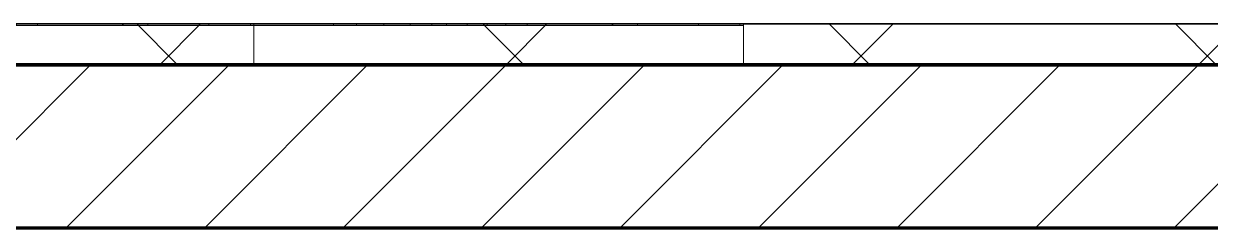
# Model space of a CAD drawing. Header units: millimetres. Extents: x -920231 to -841213, y -17301 to 22361.
# Drawn here: x -872464 to -871010, y -11666 to -11416 of the extents above; entities that cross this region are included whole.
import ezdxf

# ---------------------------------------------------------------- set-up
doc = ezdxf.new("R2010")
doc.units = ezdxf.units.MM
for name, color, linetype, lineweight in [('A-GLAZ-CURT', 2, 'Continuous', 9), ('A-WALL', 5, 'Continuous', 35), ('A-WALL-FNSH', 2, 'Continuous', 35), ('A-WALL-PATT', 1, 'Continuous', 35)]:
    doc.layers.add(name, color=color, linetype=linetype, lineweight=lineweight)

# ---------------------------------------------------------------- blocks, each defined once
blk = doc.blocks.new('PPLS-PP19_Custom Tile Pattern - Custom Tile Pattern-V65-4230-01 ENLARGED MULTI-PURPOSE LEVEL - REFLECTED CEILING PLAN - SHEET 1')
at = {"layer": 'A-GLAZ-CURT'}
for p, q in [((-300, 0), (-202.3, 0)), ((-300, -2), (-300, 0)), ((-293.1, 0), (-275.8, 0)), ((-275.8, 0), (-293.1, 0)), ((-220.7, 0), (-205, 0)), ((-205, 0), (-220.7, 0)), ((-202.3, 0), (-202.3, -2)), ((-174.2, 0), (-140.7, 0)), ((-174.2, -2), (-174.2, 0)), ((-140.7, 0), (-140.7, -2)), ((-108.4, 0), (-81.7, 0)), ((-108.4, -2), (-108.4, 0)), ((-81.7, 0), (-81.7, -2)), ((-63.8, 0), (-38.4, 0)), ((-63.8, -2), (-63.8, 0)), ((-38.4, 0), (-38.4, -2)), ((-13.9, 0), (9, 0)), ((-13.9, -2), (-13.9, 0)), ((9, 0), (9, -2)), ((34.9, 0), (139.2, 0)), ((34.9, -2), (34.9, 0)), ((139.2, 0), (139.2, -2)), ((170.3, 0), (245, 0)), ((170.3, -2), (170.3, 0)), ((196, 0), (209.7, 0)), ((209.7, 0), (196, 0)), ((209.8, 0), (213.3, 0)), ((213.3, 0), (209.8, 0)), ((230.1, 0), (300, 0)), ((245, 0), (245, -2)), ((295.8, 0), (300, 0)), ((295.8, -2), (295.8, 0)), ((300, 0), (300, -2)), ((-300, -2), (300, -2)), ((-300, -50), (-300, -2)), ((-202.3, -2), (-300, -2)), ((-140.7, -2), (-174.2, -2)), ((-81.7, -2), (-108.4, -2)), ((-38.4, -2), (-63.8, -2)), ((9, -2), (-13.9, -2)), ((139.2, -2), (34.9, -2)), ((139.8, 0), (139.8, -2)), ((245, -2), (170.3, -2)), ((300, -2), (295.8, -2)), ((300, -2), (300, -50)), ((300, -50), (-300, -50))]:
    blk.add_line(p, q, dxfattribs=at)
at = {"layer": 'A-GLAZ-CURT', "flags": 128}
for points in [[(-300, 0), (-291.7, 0), (-283.6, 0), (-275.6, 0), (-267.8, 0), (-260.1, 0), (-252.6, 0), (-245.1, 0), (-237.8, 0), (-230.5, 0), (-223.3, 0), (-216.2, 0), (-209.2, 0), (-202.3, 0)], [(-174.2, 0), (-179, 0), (-184, 0), (-189.3, 0), (-194.8, 0), (-200.7, 0), (-206.7, 0), (-213, 0), (-219.5, 0), (-226.1, 0), (-233, 0), (-239.9, 0), (-247, 0), (-254.2, 0), (-261.6, 0), (-269.1, 0), (-276.7, 0), (-284.4, 0), (-292.1, 0), (-300, 0)]]:
    blk.add_lwpolyline(points, dxfattribs=at)
at = {"layer": 'A-GLAZ-CURT'}
for points, knots in [([(-300, 0), (-284.7, 0), (-236.6, 0), (-184.2, 0), (-151.2, 0), (-140.7, 0)], [-5323.127839, -5323.127839, -5323.127839, -5323.127839, -4502.809032, -2700.551212, -1671.606487, -1671.606487, -1671.606487, -1671.606487]), ([(-221.2, 0), (-240.2, 0), (-265.5, 0), (-294.5, 0), (-300, 0)], [-14976.414873, -14976.414873, -14976.414873, -14976.414873, -13729.592194, -13439.944408, -13439.944408, -13439.944408, -13439.944408]), ([(-150.2, 0), (-150.5, 0), (-152.6, 0), (-158.7, 0), (-174, 0), (-185.6, 0), (-209.8, 0), (-232, 0), (-255.2, 0), (-262.6, 0), (-264.9, 0), (-265.4, 0)], [-2523.617513, -2523.617513, -2523.617513, -2523.617513, -2477.344047, -2237.412286, -2029.680487, -1755.085331, -1400.429864, -858.079193, -543.655514, -208.940337, 0, 0, 0, 0]), ([(-258.6, 0), (-257.9, 0), (-254.3, 0), (-241.2, 0), (-229, 0), (-221.6, 0), (-221.2, 0)], [-5722.54675, -5722.54675, -5722.54675, -5722.54675, -5657.471696, -5413.335975, -5017.494783, -4994.805316, -4994.805316, -4994.805316, -4994.805316]), ([(-221.2, 0), (-221.8, 0), (-224.9, 0), (-231.3, 0), (-233.5, 0), (-234, 0)], [-1005.760177, -1005.760177, -1005.760177, -1005.760177, -978.033455, -846.069444, -682.911962, -682.911962, -682.911962, -682.911962]), ([(-233.5, 0), (-233.4, 0), (-232.4, 0), (-230.7, 0), (-225.3, 0), (-223.6, 0)], [-455.274641, -455.274641, -455.274641, -455.274641, -440.605512, -119.536984, 0, 0, 0, 0]), ([(-223.6, 0), (-219.4, 0), (-206.2, 0), (-188.6, 0), (-169, 0), (-152.1, 0), (-136.8, 0), (-127.3, 0), (-124.2, 0), (-123.4, 0), (-123.3, 0)], [-5463.295695, -5463.295695, -5463.295695, -5463.295695, -5161.076232, -4739.070012, -4465.409639, -4149.119819, -3839.893365, -3647.167523, -3488.92562, -3439.852845, -3439.852845, -3439.852845, -3439.852845]), ([(-149.9, 0), (-169.2, 0), (-192.6, 0), (-218.8, 0), (-221.1, 0)], [-16711.076356, -16711.076356, -16711.076356, -16711.076356, -15131.813646, -14979.300619, -14979.300619, -14979.300619, -14979.300619]), ([(-221.1, 0), (-218.3, 0), (-212.6, 0), (-200.2, 0), (-185.8, 0), (-171.8, 0), (-158.7, 0), (-157.2, 0)], [-4992.826024, -4992.826024, -4992.826024, -4992.826024, -4832.723979, -4666.091899, -4349.945572, -4000.813434, -3840.635403, -3840.635403, -3840.635403, -3840.635403]), ([(-149.6, 0), (-152.7, 0), (-162.6, 0), (-177.9, 0), (-198.6, 0), (-212.4, 0), (-220.1, 0)], [-2276.373206, -2276.373206, -2276.373206, -2276.373206, -2113.765672, -1763.376603, -1422.553702, -1024.367943, -1024.367943, -1024.367943, -1024.367943]), ([(-118.8, 0), (-121.9, 0), (-126.3, 0), (-137, 0), (-147.5, 0), (-150, 0), (-150.6, 0)], [-5938.474035, -5938.474035, -5938.474035, -5938.474035, -5700.061948, -5508.838257, -5298.784692, -5196.16478, -5196.16478, -5196.16478, -5196.16478]), ([(-108.4, 0), (-116.5, 0), (-129.8, 0), (-144.4, 0), (-149.4, 0)], [-17961.803277, -17961.803277, -17961.803277, -17961.803277, -17136.203329, -16725.582998, -16725.582998, -16725.582998, -16725.582998]), ([(-149.4, 0), (-148.9, 0), (-146.4, 0), (-143.6, 0), (-138.6, 0)], [-3411.503645, -3411.503645, -3411.503645, -3411.503645, -3371.022232, -3227.460399, -3227.460399, -3227.460399, -3227.460399]), ([(-133.8, 0), (-135.5, 0), (-137.8, 0), (-146.2, 0), (-148.8, 0), (-149.4, 0)], [-2731.647847, -2731.647847, -2731.647847, -2731.647847, -2418.507304, -2308.929706, -2280.178377, -2280.178377, -2280.178377, -2280.178377]), ([(-77.8, 0), (-78.7, 0), (-88.6, 0), (-110.9, 0), (-130.5, 0), (-147.7, 0), (-149.1, 0)], [-7555.913918, -7555.913918, -7555.913918, -7555.913918, -7508.296369, -7004.680444, -6449.282163, -6277.220794, -6277.220794, -6277.220794, -6277.220794]), ([(-148.6, 0), (-146.7, 0), (-141.8, 0), (-127.3, 0), (-107.3, 0), (-92, 0), (-80.7, 0), (-77.5, 0)], [-4825.010153, -4825.010153, -4825.010153, -4825.010153, -4440.880425, -4054.690705, -3793.097032, -3402.597032, -3232.636992, -3232.636992, -3232.636992, -3232.636992]), ([(-148.2, 0), (-146.9, 0), (-140.1, 0), (-137.3, 0), (-133.9, 0), (-128.8, 0), (-126.5, 0)], [-6162.058746, -6162.058746, -6162.058746, -6162.058746, -6017.569127, -5560.701257, -5364.112219, -5231.017328, -5231.017328, -5231.017328, -5231.017328]), ([(-137.9, 0), (-140.6, 0), (-145.9, 0), (-147.2, 0), (-148.2, 0)], [-3187.727384, -3187.727384, -3187.727384, -3187.727384, -2919.378265, -2656.439487, -2656.439487, -2656.439487, -2656.439487]), ([(-86.2, 0), (-91.4, 0), (-104.1, 0), (-122.6, 0), (-139, 0), (-146.1, 0), (-146.9, 0)], [-1681.3698, -1681.3698, -1681.3698, -1681.3698, -1374.161226, -945.742622, -741.901385, -489.130243, -489.130243, -489.130243, -489.130243]), ([(-146.7, 0), (-146.6, 0), (-145.5, 0), (-135.7, 0), (-128.3, 0), (-125.2, 0)], [-420.34245, -420.34245, -420.34245, -420.34245, -406.956646, -290.263673, 0, 0, 0, 0]), ([(-134.2, 0), (-133.4, 0), (-130.4, 0), (-117.3, 0), (-95.5, 0), (-85, 0), (-81.7, 0)], [-7671.276312, -7671.276312, -7671.276312, -7671.276312, -7293.749979, -6839.55839, -6236.997189, -5931.848349, -5931.848349, -5931.848349, -5931.848349]), ([(-127.4, 0), (-131.6, 0), (-133.1, 0), (-134.1, 0), (-134.1, 0)], [-8540.990293, -8540.990293, -8540.990293, -8540.990293, -8266.114998, -8251.085632, -8251.085632, -8251.085632, -8251.085632]), ([(-120.1, 0), (-120.1, 0), (-120.2, 0), (-121.3, 0), (-129.2, 0), (-133.8, 0)], [-2933.992132, -2933.992132, -2933.992132, -2933.992132, -2920.575025, -2840.280255, -2731.647847, -2731.647847, -2731.647847, -2731.647847]), ([(-113.4, 0), (-113.5, 0), (-114.1, 0), (-119.7, 0), (-125.4, 0), (-127, 0), (-127.4, 0)], [-323.250712, -323.250712, -323.250712, -323.250712, -282.672656, -98.539552, -24.539552, 0, 0, 0, 0]), ([(-126.5, 0), (-122.4, 0), (-108.7, 0), (-93, 0), (-81.6, 0), (-78.5, 0)], [-5231.017328, -5231.017328, -5231.017328, -5231.017328, -4994.692869, -4542.524482, -4359.181107, -4359.181107, -4359.181107, -4359.181107]), ([(-125.2, 0), (-124.9, 0), (-122, 0), (-113, 0), (-98.9, 0), (-85.3, 0), (-71.7, 0), (-65.9, 0), (-65.1, 0)], [-3362.7396, -3362.7396, -3362.7396, -3362.7396, -3342.215224, -3074.362186, -2902.289527, -2605.247022, -2322.099534, -2241.8264, -2241.8264, -2241.8264, -2241.8264]), ([(-122.1, 0), (-122, 0), (-121.7, 0), (-121.2, 0), (-120.9, 0)], [-3136.336417, -3136.336417, -3136.336417, -3136.336417, -3110.304437, -3035.164275, -3035.164275, -3035.164275, -3035.164275]), ([(-78.1, 0), (-87.4, 0), (-99.5, 0), (-114, 0), (-117.3, 0), (-118.8, 0)], [-740.068933, -740.068933, -740.068933, -740.068933, -229.489605, -116.330425, 0, 0, 0, 0]), ([(-63.8, 0), (-70, 0), (-86.3, 0), (-107.8, 0), (-116.8, 0), (-117.7, 0)], [-2747.631049, -2747.631049, -2747.631049, -2747.631049, -2193.204658, -1433.981041, -969.752135, -969.752135, -969.752135, -969.752135]), ([(-117.7, 0), (-117.1, 0), (-114.7, 0), (-113.4, 0), (-113.4, 0)], [-808.126779, -808.126779, -808.126779, -808.126779, -394.672656, -330.797262, -330.797262, -330.797262, -330.797262]), ([(-115.8, 0), (-115, 0), (-110.4, 0), (-96.8, 0), (-84.4, 0), (-78.1, 0), (-77.6, 0)], [-5724.064692, -5724.064692, -5724.064692, -5724.064692, -5430.283136, -5103.229623, -4799.173296, -4768.240977, -4768.240977, -4768.240977, -4768.240977]), ([(-6, 0), (-6.7, 0), (-14.6, 0), (-25.6, 0), (-40, 0), (-56.2, 0), (-75.6, 0), (-94, 0), (-112, 0), (-114.9, 0), (-115.6, 0)], [-2557.56082, -2557.56082, -2557.56082, -2557.56082, -2518.50168, -2125.455881, -1792.521578, -1466.981642, -1208.454564, -789.402658, -501.969187, -243.577221, -243.577221, -243.577221, -243.577221]), ([(-64, 0), (-64.1, 0), (-72.5, 0), (-80.6, 0), (-86.2, 0)], [-2171.769325, -2171.769325, -2171.769325, -2171.769325, -2007.031671, -1681.3698, -1681.3698, -1681.3698, -1681.3698]), ([(-77.6, 0), (-78, 0), (-80.3, 0), (-82.7, 0), (-83.3, 0), (-83.3, 0)], [-1699.832986, -1699.832986, -1699.832986, -1699.832986, -1646.621388, -1424.436217, -1393.971743, -1393.971743, -1393.971743, -1393.971743]), ([(-83.3, 0), (-83.3, 0), (-82.9, 0), (-76.1, 0), (-63, 0), (-48.1, 0), (-36.5, 0), (-33.6, 0), (-29.9, 0), (-28.6, 0)], [-1393.4169, -1393.4169, -1393.4169, -1393.4169, -1353.722004, -1274.333717, -1073.56893, -651.549973, -296.515819, -83.513472, 0, 0, 0, 0]), ([(-36.3, 0), (-36.4, 0), (-37.3, 0), (-45, 0), (-46.1, 0), (-60.4, 0), (-71.9, 0), (-77.6, 0)], [-1855.773136, -1855.773136, -1855.773136, -1855.773136, -1810.870157, -1672.078046, -1405.135169, -1060.00838, -750.135728, -750.135728, -750.135728, -750.135728]), ([(-26.8, 0), (-27.8, 0), (-36.2, 0), (-52.8, 0), (-68.4, 0), (-77.6, 0)], [-8718.362214, -8718.362214, -8718.362214, -8718.362214, -8532.293389, -8073.216054, -7560.634837, -7560.634837, -7560.634837, -7560.634837]), ([(-77.5, 0), (-71.9, 0), (-61.6, 0), (-54.4, 0), (-48.5, 0), (-30.8, 0), (-18, 0), (8.6, 0), (15, 0), (22.9, 0), (31, 0), (39, 0), (51.2, 0), (58.7, 0), (61.3, 0), (61.5, 0)], [-4340.796626, -4340.796626, -4340.796626, -4340.796626, -4008.285538, -3689.699207, -3546.54457, -3315.260113, -2864.387349, -2439.246196, -2084.094819, -1956.422387, -1818.904206, -1645.594513, -1443.202566, -1228.752106, -1120.932285, -1120.932285, -1120.932285, -1120.932285]), ([(-29, 0), (-34, 0), (-43.7, 0), (-56.4, 0), (-70.3, 0), (-74.7, 0), (-77.2, 0)], [-2680.714891, -2680.714891, -2680.714891, -2680.714891, -2413.671296, -2161.752162, -2006.592567, -1715.65753, -1715.65753, -1715.65753, -1715.65753]), ([(-76.6, 0), (-75.3, 0), (-72.3, 0), (-68.4, 0), (-65.1, 0), (-63.6, 0)], [-3216.673436, -3216.673436, -3216.673436, -3216.673436, -3144.956779, -3050.982048, -2969.237017, -2969.237017, -2969.237017, -2969.237017]), ([(-76.5, 0), (-63.7, 0), (-41.6, 0), (-12.8, 0), (4.2, 0), (9.6, 0), (10.1, 0), (10.2, 0)], [-4749.755808, -4749.755808, -4749.755808, -4749.755808, -4065.652676, -3589.737505, -3285.047089, -3066.359526, -3044.715262, -3044.715262, -3044.715262, -3044.715262]), ([(-5.9, 0), (-7.7, 0), (-23.9, 0), (-47.4, 0), (-65.3, 0), (-66.3, 0), (-66.3, 0)], [-3840.17135, -3840.17135, -3840.17135, -3840.17135, -3745.412743, -2981.410125, -2542.574734, -2526.906796, -2526.906796, -2526.906796, -2526.906796]), ([(-65.5, 0), (-65.3, 0), (-62.8, 0), (-55.3, 0), (-43.5, 0), (-38.4, 0)], [-2362.748727, -2362.748727, -2362.748727, -2362.748727, -2315.303971, -1809.437387, -1213.642243, -1213.642243, -1213.642243, -1213.642243]), ([(-63.6, 0), (-61.5, 0), (-57.4, 0), (-54.5, 0), (-45.2, 0), (-40.8, 0), (-40.5, 0), (-40.4, 0)], [-2969.237017, -2969.237017, -2969.237017, -2969.237017, -2851.217951, -2734.127174, -2474.780881, -2410.990208, -2350.645972, -2350.645972, -2350.645972, -2350.645972]), ([(-6.8, 0), (-11.8, 0), (-21.7, 0), (-32.8, 0), (-44.9, 0), (-51.4, 0), (-51.8, 0)], [-1547.786114, -1547.786114, -1547.786114, -1547.786114, -1290.787923, -1039.307308, -819.71621, -644.910881, -644.910881, -644.910881, -644.910881]), ([(-51.8, 0), (-51.8, 0), (-51.8, 0), (-47.4, 0), (-46, 0), (-40.2, 0), (-36.8, 0)], [-632.814994, -632.814994, -632.814994, -632.814994, -627.965721, -508.377888, -260.442412, 0, 0, 0, 0]), ([(-36.8, 0), (-32.4, 0), (-22.4, 0), (-11.5, 0), (-6, 0)], [-6191.144455, -6191.144455, -6191.144455, -6191.144455, -5862.463379, -5546.233574, -5546.233574, -5546.233574, -5546.233574]), ([(-36.3, 0), (-36.3, 0), (-34.7, 0), (-28.9, 0), (-27, 0), (-26.5, 0)], [-9150.272121, -9150.272121, -9150.272121, -9150.272121, -9057.163041, -8919.836787, -8834.607043, -8834.607043, -8834.607043, -8834.607043]), ([(30.8, 0), (29.3, 0), (20.1, 0), (3.5, 0), (-16.6, 0), (-34.8, 0), (-36, 0)], [-10462.034656, -10462.034656, -10462.034656, -10462.034656, -10363.088938, -9884.23066, -9424.652049, -9182.880979, -9182.880979, -9182.880979, -9182.880979]), ([(-33.3, 0), (-33.3, 0), (-32.9, 0), (-31.2, 0), (-30.5, 0)], [-2415.024266, -2415.024266, -2415.024266, -2415.024266, -2357.633367, -2323.618664, -2323.618664, -2323.618664, -2323.618664]), ([(66.1, 0), (62.4, 0), (54, 0), (39.6, 0), (24.7, 0), (2.6, 0), (-17.8, 0), (-30.6, 0), (-31.8, 0), (-32, 0)], [-4548.749319, -4548.749319, -4548.749319, -4548.749319, -4326.416877, -4098.545751, -3766.694881, -3333.063701, -2994.501669, -2698.150104, -2614.070998, -2614.070998, -2614.070998, -2614.070998]), ([(-30.6, 0), (-29.5, 0), (-23.4, 0), (-15.8, 0), (-15.2, 0)], [-54150.414002, -54150.414002, -54150.414002, -54150.414002, -53749.15266, -53717.791567, -53717.791567, -53717.791567, -53717.791567]), ([(-13.9, 0), (-15.1, 0), (-18.4, 0), (-26.3, 0), (-30, 0), (-30.5, 0)], [-55123.81448, -55123.81448, -55123.81448, -55123.81448, -54789.006179, -54461.685999, -54258.56961, -54258.56961, -54258.56961, -54258.56961]), ([(-30.5, 0), (-27.1, 0), (-17.8, 0), (6, 0), (22.1, 0), (37.4, 0), (45.9, 0), (57.8, 0), (64.5, 0), (72.7, 0), (75.2, 0), (76, 0), (76.2, 0)], [-2323.618664, -2323.618664, -2323.618664, -2323.618664, -2142.497158, -1716.209403, -1206.526904, -1089.329421, -901.315459, -753.071572, -495.328968, -421.953223, -334.951786, -290.452333, -290.452333, -290.452333, -290.452333]), ([(8.3, 0), (8.2, 0), (7.2, 0), (0.3, 0), (-13.9, 0), (-24.9, 0), (-29, 0)], [-3574.286521, -3574.286521, -3574.286521, -3574.286521, -3526.962355, -3285.499107, -2903.012179, -2680.714891, -2680.714891, -2680.714891, -2680.714891]), ([(-28.6, 0), (-26.9, 0), (-20.3, 0), (-11.5, 0), (2.1, 0), (13.2, 0), (21.2, 0), (24.6, 0), (24.7, 0), (24.7, 0)], [-5361.429781, -5361.429781, -5361.429781, -5361.429781, -5261.36855, -5050.479954, -4785.90057, -4596.498881, -4445.288762, -4384.376941, -4376.041937, -4376.041937, -4376.041937, -4376.041937]), ([(-15.2, 0), (-13.1, 0), (7.5, 0), (42.8, 0), (88.7, 0), (120.6, 0), (138.3, 0), (138.5, 0)], [-461.142613, -461.142613, -461.142613, -461.142613, -429.606584, -390.253598, -346.313304, -291.370682, -290.5735, -290.5735, -290.5735, -290.5735]), ([(31.2, 0), (26, 0), (13.8, 0), (1.4, 0), (-5.7, 0)], [-4496.803627, -4496.803627, -4496.803627, -4496.803627, -4222.080604, -3843.603303, -3843.603303, -3843.603303, -3843.603303]), ([(-5.7, 0), (-2.2, 0), (15.1, 0), (40.1, 0), (60.5, 0), (66.1, 0)], [-5541.513947, -5541.513947, -5541.513947, -5541.513947, -5340.621928, -4573.028122, -4259.860577, -4259.860577, -4259.860577, -4259.860577]), ([(76.6, 0), (74.8, 0), (67.7, 0), (53.5, 0), (37, 0), (24.1, 0), (12.8, 0), (2.4, 0), (-4.7, 0), (-5.7, 0)], [-3095.572228, -3095.572228, -3095.572228, -3095.572228, -2950.589685, -2634.532728, -2313.748533, -2106.613311, -1925.670641, -1617.263037, -1565.17536, -1565.17536, -1565.17536, -1565.17536]), ([(9.3, 0), (9.1, 0), (7.6, 0), (3.1, 0), (-2.8, 0), (-5.7, 0)], [-2922.926651, -2922.926651, -2922.926651, -2922.926651, -2882.788014, -2720.818881, -2563.108687, -2563.108687, -2563.108687, -2563.108687]), ([(65.4, 0), (62.9, 0), (52.9, 0), (35.8, 0), (18.6, 0), (11.6, 0), (9, 0)], [-337.53238, -337.53238, -337.53238, -337.53238, -330.153101, -307.516438, -285.83788, -269.307637, -269.307637, -269.307637, -269.307637]), ([(24.7, 0), (24.5, 0), (21, 0), (15.5, 0), (10.8, 0), (9.6, 0)], [-4368.572414, -4368.572414, -4368.572414, -4368.572414, -4306.476363, -4080.000647, -3772.857994, -3772.857994, -3772.857994, -3772.857994]), ([(18.2, 0), (19.1, 0), (24.3, 0), (25.7, 0), (26.1, 0)], [-5700.113719, -5700.113719, -5700.113719, -5700.113719, -5554.232259, -5302.431367, -5302.431367, -5302.431367, -5302.431367]), ([(114.4, 0), (114.2, 0), (112.1, 0), (105.4, 0), (92.4, 0), (85.6, 0), (74.4, 0), (62.3, 0), (51.8, 0), (43.8, 0), (29.5, 0), (20.7, 0), (18.9, 0), (18.2, 0)], [-8148.58938, -8148.58938, -8148.58938, -8148.58938, -8105.191388, -7723.759874, -7531.75727, -7135.649961, -6924.452779, -6738.82075, -6548.303034, -6314.283804, -6135.05769, -5972.647715, -5832.674503, -5832.674503, -5832.674503, -5832.674503]), ([(27.4, 0), (27.9, 0), (29.5, 0), (38.1, 0), (50.8, 0), (61.9, 0), (66.1, 0)], [-5037.309798, -5037.309798, -5037.309798, -5037.309798, -4887.603822, -4705.298446, -4353.683244, -4114.615291, -4114.615291, -4114.615291, -4114.615291]), ([(53.2, 0), (53.1, 0), (52.2, 0), (45, 0), (36.5, 0), (30.8, 0)], [-622.740158, -622.740158, -622.740158, -622.740158, -566.066452, -360.610861, 0, 0, 0, 0]), ([(34.9, 0), (38.3, 0), (49.1, 0), (71.9, 0), (100.6, 0), (116.4, 0), (128.8, 0), (129, 0), (129, 0)], [-133.562983, -133.562983, -133.562983, -133.562983, -118.513713, -97.899267, -63.759246, -39.050993, -35.895543, -35.445596, -35.445596, -35.445596, -35.445596]), ([(168.4, 0), (167.7, 0), (162.5, 0), (147, 0), (109.8, 0), (76.9, 0), (57.8, 0), (46.5, 0), (41.2, 0), (36, 0), (35.5, 0), (35.5, 0)], [-543.375029, -543.375029, -543.375029, -543.375029, -530.793311, -458.593899, -401.860199, -357.622665, -341.267687, -334.000314, -326.15566, -319.318397, -317.489778, -317.489778, -317.489778, -317.489778]), ([(36.3, 0), (37.8, 0), (48.8, 0), (64.8, 0), (95.9, 0), (124.5, 0), (132.4, 0), (134.6, 0)], [-314.598523, -314.598523, -314.598523, -314.598523, -305.899624, -287.17622, -249.500363, -194.761443, -152.241002, -152.241002, -152.241002, -152.241002]), ([(61.5, 0), (61.5, 0), (61.2, 0), (54.6, 0), (53.7, 0), (53.6, 0)], [-1113.311073, -1113.311073, -1113.311073, -1113.311073, -1096.402191, -891.204116, -747.28819, -747.28819, -747.28819, -747.28819]), ([(103.1, 0), (101.1, 0), (88.9, 0), (76.4, 0), (66.1, 0)], [-375.435014, -375.435014, -375.435014, -375.435014, -369.147452, -338.233454, -338.233454, -338.233454, -338.233454]), ([(66.3, 0), (69.2, 0), (76, 0), (82.1, 0), (83.7, 0)], [-4256.411813, -4256.411813, -4256.411813, -4256.411813, -4094.177415, -3869.465285, -3869.465285, -3869.465285, -3869.465285]), ([(66.4, 0), (69, 0), (74.8, 0), (84.8, 0), (86, 0), (92.5, 0), (94.3, 0)], [-4109.384309, -4109.384309, -4109.384309, -4109.384309, -3960.84581, -3759.045785, -3336.541051, -2783.776468, -2783.776468, -2783.776468, -2783.776468]), ([(136.4, 0), (121.7, 0), (98.5, 0), (74.9, 0), (66.9, 0)], [-106.750556, -106.750556, -106.750556, -106.750556, -59.610984, -35.583519, -35.583519, -35.583519, -35.583519]), ([(76.2, 0), (75.6, 0), (73.6, 0), (71, 0), (70.6, 0)], [-193.634889, -193.634889, -193.634889, -193.634889, -31.537676, 0, 0, 0, 0]), ([(94.4, 0), (94.4, 0), (94.6, 0), (99.1, 0), (109, 0), (120.8, 0), (139.9, 0), (163.3, 0), (185.2, 0), (193.6, 0), (194.7, 0), (194.8, 0)], [-2348.345796, -2348.345796, -2348.345796, -2348.345796, -2310.419338, -2233.599744, -2052.234781, -1843.028543, -1530.39897, -1095.004608, -529.74427, -295.064701, -265.121568, -265.121568, -265.121568, -265.121568]), ([(129, 0), (129, 0), (124.4, 0), (122.4, 0), (115, 0), (108, 0), (103.1, 0)], [-35.354907, -35.354907, -35.354907, -35.354907, -31.430235, -22.807238, -15.488593, 0, 0, 0, 0]), ([(157.9, 0), (156.8, 0), (151.7, 0), (143.3, 0), (134, 0), (126.2, 0), (118.6, 0), (114.2, 0), (112, 0), (105.7, 0), (105.2, 0), (105.2, 0)], [-10292.955006, -10292.955006, -10292.955006, -10292.955006, -10098.273015, -9847.788484, -9677.714971, -9567.007022, -9453.21225, -9220.200448, -9012.77275, -8966.157302, -8929.495943, -8929.495943, -8929.495943, -8929.495943]), ([(105.3, 0), (105.5, 0), (111, 0), (112.7, 0), (113.6, 0)], [-8920.561005, -8920.561005, -8920.561005, -8920.561005, -8814.835624, -8577.462505, -8577.462505, -8577.462505, -8577.462505]), ([(193.8, 0), (193.3, 0), (190.1, 0), (183.1, 0), (171, 0), (161.9, 0), (161.3, 0), (158.4, 0), (157.9, 0), (157.8, 0)], [-11665.349007, -11665.349007, -11665.349007, -11665.349007, -11565.880756, -11105.624034, -10839.086983, -10768.332124, -10666.779182, -10580.760289, -10550.278881, -10550.278881, -10550.278881, -10550.278881]), ([(209.5, 0), (208.1, 0), (193.7, 0), (177.4, 0), (159.3, 0), (158.3, 0), (158.3, 0)], [-192.73867, -192.73867, -192.73867, -192.73867, -187.987675, -143.776725, -129.632772, -123.352749, -123.352749, -123.352749, -123.352749]), ([(159.1, 0), (159.1, 0), (160.8, 0), (165.2, 0), (174.2, 0), (186, 0), (208.8, 0), (219.4, 0), (230.1, 0)], [-115.643202, -115.643202, -115.643202, -115.643202, -114.681583, -87.660824, -65.295536, -41.623857, -24.459831, 0, 0, 0, 0]), ([(209.8, 0), (208.1, 0), (202.6, 0), (187.5, 0), (175.3, 0), (169.5, 0)], [-193.687177, -193.687177, -193.687177, -193.687177, -184.406837, -162.427601, -142.916156, -142.916156, -142.916156, -142.916156]), ([(170.3, 0), (170.4, 0), (171.5, 0), (172.2, 0), (172.4, 0)], [-59.471458, -59.471458, -59.471458, -59.471458, -56.742688, -29.735729, -29.735729, -29.735729, -29.735729]), ([(172.1, 0), (177.7, 0), (187.9, 0), (201.1, 0), (207.5, 0), (214, 0), (215.1, 0)], [-255.364076, -255.364076, -255.364076, -255.364076, -237.955587, -223.92608, -215.862851, -208.75215, -208.75215, -208.75215, -208.75215]), ([(300, 0), (286.5, 0), (255.9, 0), (225.2, 0), (209.8, 0)], [-285.253232, -285.253232, -285.253232, -285.253232, -244.693688, -192.996912, -192.996912, -192.996912, -192.996912]), ([(215.2, 0), (214.6, 0), (212.7, 0), (210.9, 0), (210.2, 0)], [-203.825446, -203.825446, -203.825446, -203.825446, -198.527383, -194.454786, -194.454786, -194.454786, -194.454786]), ([(300, 0), (288.2, 0), (262, 0), (230.5, 0), (220, 0), (219, 0)], [-12528.858583, -12528.858583, -12528.858583, -12528.858583, -11905.454923, -11162.864862, -10859.773777, -10859.773777, -10859.773777, -10859.773777]), ([(219.8, 0), (220.8, 0), (227.7, 0), (240.3, 0), (245, 0)], [-10674.31991, -10674.31991, -10674.31991, -10674.31991, -10511.382485, -9932.504441, -9932.504441, -9932.504441, -9932.504441]), ([(284.8, 0), (284.8, 0), (285.2, 0), (287.5, 0), (293.6, 0), (297.8, 0), (300, 0)], [-4096.535135, -4096.535135, -4096.535135, -4096.535135, -4053.389046, -3959.664717, -3862.421465, -3746.95702, -3746.95702, -3746.95702, -3746.95702]), ([(295.8, 0), (294.2, 0), (290.9, 0), (286.7, 0), (285.8, 0)], [-4679.165325, -4679.165325, -4679.165325, -4679.165325, -4358.271401, -4213.061173, -4213.061173, -4213.061173, -4213.061173])]:
    blk.add_open_spline(points, degree=3, knots=knots, dxfattribs=at)
for points in [[(-152.3, 0), (-151.5, 0), (-150.6, 0), (-149.7, 0)], [(-39.8, 0), (-39.1, 0), (-38.1, 0), (-37.4, 0)], [(66.1, 0), (54.5, 0), (42.8, 0), (31.2, 0)], [(70.6, 0), (69.3, 0), (67.8, 0), (66.2, 0)], [(80.3, 0), (79.6, 0), (78.3, 0), (76.6, 0)], [(84.1, 0), (83.5, 0), (82.4, 0), (81.7, 0)], [(195.1, 0), (194.9, 0), (194.4, 0), (193.8, 0)]]:
    blk.add_open_spline(points, degree=3, dxfattribs=at)
blk = doc.blocks.new('PPLS-PP19_Custom Tile Pattern - Custom Tile Pattern-V66-4230-01 ENLARGED MULTI-PURPOSE LEVEL - REFLECTED CEILING PLAN - SHEET 1')
at = {"layer": 'A-GLAZ-CURT'}
for p, q in [((-300, 0), (-202.3, 0)), ((-300, -2), (-300, 0)), ((-293.1, 0), (-275.8, 0)), ((-275.8, 0), (-293.1, 0)), ((-222.3, 0), (-205, 0)), ((-205, 0), (-222.3, 0)), ((-202.3, 0), (-202.3, -2)), ((-174.2, 0), (-140.7, 0)), ((-174.2, -2), (-174.2, 0)), ((-140.7, 0), (-140.7, -2)), ((-108.4, 0), (-81.7, 0)), ((-108.4, -2), (-108.4, 0)), ((-81.7, 0), (-81.7, -2)), ((-63.8, 0), (-38.4, 0)), ((-63.8, -2), (-63.8, 0)), ((-38.4, 0), (-38.4, -2)), ((-13.9, 0), (9, 0)), ((-13.9, -2), (-13.9, 0)), ((9, 0), (9, -2)), ((34.9, 0), (139.2, 0)), ((34.9, -2), (34.9, 0)), ((139.2, 0), (139.2, -2)), ((170.3, 0), (245, 0)), ((170.3, -2), (170.3, 0)), ((196, 0), (213.3, 0)), ((213.3, 0), (196, 0)), ((230.1, 0), (300, 0)), ((245, 0), (245, -2)), ((295.8, 0), (300, 0)), ((295.8, -2), (295.8, 0)), ((300, 0), (300, -2)), ((-300, -2), (300, -2)), ((-300, -50), (-300, -2)), ((-202.3, -2), (-300, -2)), ((-140.7, -2), (-174.2, -2)), ((-81.7, -2), (-108.4, -2)), ((-38.4, -2), (-63.8, -2)), ((9, -2), (-13.9, -2)), ((139.2, -2), (34.9, -2)), ((139.8, 0), (139.8, -2)), ((245, -2), (170.3, -2)), ((300, -2), (295.8, -2)), ((300, -2), (300, -50)), ((300, -50), (-300, -50))]:
    blk.add_line(p, q, dxfattribs=at)
at = {"layer": 'A-GLAZ-CURT', "flags": 128}
for points in [[(-300, 0), (-291.7, 0), (-283.6, 0), (-275.6, 0), (-267.8, 0), (-260.1, 0), (-252.6, 0), (-245.1, 0), (-237.8, 0), (-230.5, 0), (-223.3, 0), (-216.2, 0), (-209.2, 0), (-202.3, 0)], [(-247, 0), (-254.2, 0), (-261.6, 0), (-269.1, 0), (-276.7, 0), (-284.4, 0), (-292.1, 0), (-300, 0)], [(-174.7, 0), (-179, 0), (-184, 0), (-189.3, 0), (-194.8, 0), (-200.7, 0), (-206.7, 0), (-213, 0), (-219.5, 0), (-226.1, 0), (-233, 0), (-239.9, 0), (-246.6, 0)]]:
    blk.add_lwpolyline(points, dxfattribs=at)
at = {"layer": 'A-GLAZ-CURT'}
for points, knots in [([(-300, 0), (-284.7, 0), (-236.6, 0), (-184.2, 0), (-151.2, 0), (-140.7, 0)], [-5323.127839, -5323.127839, -5323.127839, -5323.127839, -4502.809032, -2700.551212, -1671.606487, -1671.606487, -1671.606487, -1671.606487]), ([(-175.7, 0), (-187.8, 0), (-220.5, 0), (-262.6, 0), (-294.5, 0), (-300, 0)], [-16037.608014, -16037.608014, -16037.608014, -16037.608014, -15131.813646, -13729.592194, -13439.944408, -13439.944408, -13439.944408, -13439.944408]), ([(-247.4, 0), (-249.5, 0), (-256.9, 0), (-262.6, 0), (-264.9, 0), (-265.4, 0)], [-664.109872, -664.109872, -664.109872, -664.109872, -543.655514, -208.940337, 0, 0, 0, 0]), ([(-258.6, 0), (-257.9, 0), (-254.8, 0), (-250.2, 0), (-246.6, 0)], [-5722.54675, -5722.54675, -5722.54675, -5722.54675, -5657.471696, -5459.249374, -5459.249374, -5459.249374, -5459.249374]), ([(-174.8, 0), (-178.4, 0), (-186.7, 0), (-209.8, 0), (-229.5, 0), (-243.4, 0), (-246.6, 0)], [-1974.830317, -1974.830317, -1974.830317, -1974.830317, -1755.085331, -1400.429864, -858.079193, -679.108466, -679.108466, -679.108466, -679.108466]), ([(-246.3, 0), (-245.5, 0), (-237.5, 0), (-226, 0), (-213.1, 0), (-200.2, 0), (-188.3, 0), (-179.5, 0), (-175.7, 0)], [-5453.702272, -5453.702272, -5453.702272, -5453.702272, -5413.335975, -5017.494783, -4832.723979, -4666.091899, -4349.945572, -4147.886235, -4147.886235, -4147.886235, -4147.886235]), ([(-175.1, 0), (-176.1, 0), (-183.5, 0), (-199.5, 0), (-216.6, 0), (-231.3, 0), (-233.5, 0), (-234, 0)], [-1821.098565, -1821.098565, -1821.098565, -1821.098565, -1763.376603, -1422.553702, -978.033455, -846.069444, -682.911962, -682.911962, -682.911962, -682.911962]), ([(-233.5, 0), (-233.4, 0), (-232.4, 0), (-230.7, 0), (-225.3, 0), (-223.6, 0)], [-455.274641, -455.274641, -455.274641, -455.274641, -440.605512, -119.536984, 0, 0, 0, 0]), ([(-223.6, 0), (-219.4, 0), (-206.2, 0), (-190.1, 0), (-178.5, 0), (-174.9, 0)], [-5463.295695, -5463.295695, -5463.295695, -5463.295695, -5161.076232, -4739.070012, -4552.746412, -4552.746412, -4552.746412, -4552.746412]), ([(-174.8, 0), (-172.2, 0), (-166.2, 0), (-158.7, 0), (-157.2, 0)], [-4132.211225, -4132.211225, -4132.211225, -4132.211225, -4000.813434, -3840.635403, -3840.635403, -3840.635403, -3840.635403]), ([(-108.4, 0), (-116.5, 0), (-136.9, 0), (-160.4, 0), (-174.7, 0)], [-17961.803277, -17961.803277, -17961.803277, -17961.803277, -17136.203329, -16062.11172, -16062.11172, -16062.11172, -16062.11172]), ([(-174.7, 0), (-173.1, 0), (-165.5, 0), (-152.1, 0), (-136.8, 0), (-127.3, 0), (-124.2, 0), (-123.4, 0), (-123.3, 0)], [-4549.605623, -4549.605623, -4549.605623, -4549.605623, -4465.409639, -4149.119819, -3839.893365, -3647.167523, -3488.92562, -3439.852845, -3439.852845, -3439.852845, -3439.852845]), ([(-133.8, 0), (-135.5, 0), (-137.8, 0), (-149.3, 0), (-160.8, 0), (-169.5, 0), (-174.7, 0)], [-2731.647847, -2731.647847, -2731.647847, -2731.647847, -2418.507304, -2308.929706, -2113.765672, -1827.229547, -1827.229547, -1827.229547, -1827.229547]), ([(-137.9, 0), (-140.6, 0), (-147.7, 0), (-147.7, 0), (-158.7, 0), (-169, 0), (-173.3, 0), (-173.9, 0)], [-3187.727384, -3187.727384, -3187.727384, -3187.727384, -2919.378265, -2477.344047, -2237.412286, -2029.680487, -1992.329615, -1992.329615, -1992.329615, -1992.329615]), ([(-152.3, 0), (-151, 0), (-147.7, 0), (-143.6, 0), (-138.6, 0)], [-3494.978217, -3494.978217, -3494.978217, -3494.978217, -3371.022232, -3227.460399, -3227.460399, -3227.460399, -3227.460399]), ([(-118.8, 0), (-121.9, 0), (-126.3, 0), (-137, 0), (-147.5, 0), (-150, 0), (-150.6, 0)], [-5938.474035, -5938.474035, -5938.474035, -5938.474035, -5700.061948, -5508.838257, -5298.784692, -5196.16478, -5196.16478, -5196.16478, -5196.16478]), ([(-150.3, 0), (-150.1, 0), (-147.7, 0), (-142.6, 0), (-127.3, 0), (-107.3, 0), (-90.4, 0), (-75.3, 0), (-68.4, 0), (-65.1, 0), (-63.6, 0)], [-4948.728362, -4948.728362, -4948.728362, -4948.728362, -4883.323924, -4440.880425, -4054.690705, -3793.097032, -3402.597032, -3144.956779, -3050.982048, -2969.237017, -2969.237017, -2969.237017, -2969.237017]), ([(-31, 0), (-31.6, 0), (-38.2, 0), (-53.5, 0), (-78.2, 0), (-110.9, 0), (-130.5, 0), (-147.7, 0), (-149.1, 0)], [-8574.996412, -8574.996412, -8574.996412, -8574.996412, -8532.293389, -8073.216054, -7508.296369, -7004.680444, -6449.282163, -6277.220794, -6277.220794, -6277.220794, -6277.220794]), ([(-148.2, 0), (-146.9, 0), (-140.1, 0), (-137.3, 0), (-133.9, 0), (-128.8, 0), (-126.5, 0)], [-6162.058746, -6162.058746, -6162.058746, -6162.058746, -6017.569127, -5560.701257, -5364.112219, -5231.017328, -5231.017328, -5231.017328, -5231.017328]), ([(-86.2, 0), (-91.4, 0), (-104.1, 0), (-122.6, 0), (-139, 0), (-146.1, 0), (-146.9, 0)], [-1681.3698, -1681.3698, -1681.3698, -1681.3698, -1374.161226, -945.742622, -741.901385, -489.130243, -489.130243, -489.130243, -489.130243]), ([(-146.7, 0), (-146.6, 0), (-145.5, 0), (-135.7, 0), (-128.3, 0), (-125.2, 0)], [-420.34245, -420.34245, -420.34245, -420.34245, -406.956646, -290.263673, 0, 0, 0, 0]), ([(-134.2, 0), (-133.4, 0), (-130.4, 0), (-119.8, 0), (-108.7, 0), (-104, 0)], [-7671.276312, -7671.276312, -7671.276312, -7671.276312, -7293.749979, -6839.55839, -6511.65767, -6511.65767, -6511.65767, -6511.65767]), ([(-127.4, 0), (-131.6, 0), (-133.1, 0), (-134.1, 0), (-134.1, 0)], [-8540.990293, -8540.990293, -8540.990293, -8540.990293, -8266.114998, -8251.085632, -8251.085632, -8251.085632, -8251.085632]), ([(-120.1, 0), (-120.1, 0), (-120.2, 0), (-121.3, 0), (-129.2, 0), (-133.8, 0)], [-2933.992132, -2933.992132, -2933.992132, -2933.992132, -2920.575025, -2840.280255, -2731.647847, -2731.647847, -2731.647847, -2731.647847]), ([(-113.4, 0), (-113.5, 0), (-114.1, 0), (-119.7, 0), (-125.4, 0), (-127, 0), (-127.4, 0)], [-323.250712, -323.250712, -323.250712, -323.250712, -282.672656, -98.539552, -24.539552, 0, 0, 0, 0]), ([(-126.5, 0), (-122.4, 0), (-108.7, 0), (-86.7, 0), (-63.4, 0), (-54.4, 0), (-48.5, 0), (-30.8, 0), (-18, 0), (8.6, 0), (15, 0), (22.9, 0), (31, 0), (36.3, 0), (39.9, 0), (40.4, 0)], [-5231.017328, -5231.017328, -5231.017328, -5231.017328, -4994.692869, -4542.524482, -4008.285538, -3689.699207, -3546.54457, -3315.260113, -2864.387349, -2439.246196, -2084.094819, -1956.422387, -1818.904206, -1645.594513, -1619.124411, -1619.124411, -1619.124411, -1619.124411]), ([(-125.2, 0), (-124.9, 0), (-122, 0), (-113.8, 0), (-106.1, 0), (-103.6, 0)], [-3362.7396, -3362.7396, -3362.7396, -3362.7396, -3342.215224, -3074.362186, -2942.39715, -2942.39715, -2942.39715, -2942.39715]), ([(-122.1, 0), (-122, 0), (-121.7, 0), (-121.2, 0), (-120.9, 0)], [-3136.336417, -3136.336417, -3136.336417, -3136.336417, -3110.304437, -3035.164275, -3035.164275, -3035.164275, -3035.164275]), ([(-36.3, 0), (-36.4, 0), (-37.3, 0), (-45, 0), (-46.1, 0), (-60.6, 0), (-81.2, 0), (-99.5, 0), (-114, 0), (-117.3, 0), (-118.8, 0)], [-1855.773136, -1855.773136, -1855.773136, -1855.773136, -1810.870157, -1672.078046, -1405.135169, -1060.00838, -740.068933, -229.489605, -116.330425, 0, 0, 0, 0]), ([(-103.8, 0), (-105.7, 0), (-112, 0), (-116.8, 0), (-117.7, 0)], [-1616.253558, -1616.253558, -1616.253558, -1616.253558, -1433.981041, -969.752135, -969.752135, -969.752135, -969.752135]), ([(-117.7, 0), (-117.1, 0), (-114.7, 0), (-113.4, 0), (-113.4, 0)], [-808.126779, -808.126779, -808.126779, -808.126779, -394.672656, -330.797262, -330.797262, -330.797262, -330.797262]), ([(-115.8, 0), (-115, 0), (-111.5, 0), (-105.5, 0), (-103, 0)], [-5724.064692, -5724.064692, -5724.064692, -5724.064692, -5430.283136, -5256.093602, -5256.093602, -5256.093602, -5256.093602]), ([(9.3, 0), (9.1, 0), (7.6, 0), (2.6, 0), (-12.2, 0), (-25.6, 0), (-40, 0), (-56.2, 0), (-75.6, 0), (-94, 0), (-112, 0), (-114.9, 0), (-115.6, 0)], [-2922.926651, -2922.926651, -2922.926651, -2922.926651, -2882.788014, -2720.818881, -2518.50168, -2125.455881, -1792.521578, -1466.981642, -1208.454564, -789.402658, -501.969187, -243.577221, -243.577221, -243.577221, -243.577221]), ([(-63.8, 0), (-70, 0), (-83.7, 0), (-97.1, 0), (-102.9, 0)], [-2747.631049, -2747.631049, -2747.631049, -2747.631049, -2193.204658, -1643.008591, -1643.008591, -1643.008591, -1643.008591]), ([(-102.9, 0), (-99.3, 0), (-91.4, 0), (-85, 0), (-81.7, 0)], [-6485.765002, -6485.765002, -6485.765002, -6485.765002, -6236.997189, -5931.848349, -5931.848349, -5931.848349, -5931.848349]), ([(-102.9, 0), (-102.4, 0), (-96.3, 0), (-85.3, 0), (-71.7, 0), (-65.9, 0), (-65.1, 0)], [-2929.779681, -2929.779681, -2929.779681, -2929.779681, -2902.289527, -2605.247022, -2322.099534, -2241.8264, -2241.8264, -2241.8264, -2241.8264]), ([(-102.1, 0), (-100.2, 0), (-93.2, 0), (-71.3, 0), (-42.5, 0), (-12.8, 0), (4.2, 0), (9.6, 0), (10.1, 0), (10.2, 0)], [-5236.91025, -5236.91025, -5236.91025, -5236.91025, -5103.229623, -4799.173296, -4065.652676, -3589.737505, -3285.047089, -3066.359526, -3044.715262, -3044.715262, -3044.715262, -3044.715262]), ([(-64, 0), (-64.1, 0), (-72.5, 0), (-80.6, 0), (-86.2, 0)], [-2171.769325, -2171.769325, -2171.769325, -2171.769325, -2007.031671, -1681.3698, -1681.3698, -1681.3698, -1681.3698]), ([(-29, 0), (-34, 0), (-43.7, 0), (-56.4, 0), (-71.7, 0), (-77.8, 0), (-82.7, 0), (-83.3, 0), (-83.3, 0)], [-2680.714891, -2680.714891, -2680.714891, -2680.714891, -2413.671296, -2161.752162, -2006.592567, -1646.621388, -1424.436217, -1393.971743, -1393.971743, -1393.971743, -1393.971743]), ([(-83.3, 0), (-83.3, 0), (-82.9, 0), (-76.1, 0), (-63, 0), (-48.1, 0), (-36.5, 0), (-33.6, 0), (-29.9, 0), (-28.6, 0)], [-1393.4169, -1393.4169, -1393.4169, -1393.4169, -1353.722004, -1274.333717, -1073.56893, -651.549973, -296.515819, -83.513472, 0, 0, 0, 0]), ([(31.2, 0), (26, 0), (12, 0), (-16.9, 0), (-47.4, 0), (-65.3, 0), (-66.3, 0), (-66.3, 0)], [-4496.803627, -4496.803627, -4496.803627, -4496.803627, -4222.080604, -3745.412743, -2981.410125, -2542.574734, -2526.906796, -2526.906796, -2526.906796, -2526.906796]), ([(-65.5, 0), (-65.3, 0), (-62.8, 0), (-55.3, 0), (-43.5, 0), (-38.4, 0)], [-2362.748727, -2362.748727, -2362.748727, -2362.748727, -2315.303971, -1809.437387, -1213.642243, -1213.642243, -1213.642243, -1213.642243]), ([(-63.6, 0), (-61.5, 0), (-57.4, 0), (-54.5, 0), (-45.2, 0), (-40.8, 0), (-40.5, 0), (-40.4, 0)], [-2969.237017, -2969.237017, -2969.237017, -2969.237017, -2851.217951, -2734.127174, -2474.780881, -2410.990208, -2350.645972, -2350.645972, -2350.645972, -2350.645972]), ([(76.6, 0), (74.8, 0), (67.7, 0), (53.5, 0), (37, 0), (24.1, 0), (12.8, 0), (-2.9, 0), (-20.6, 0), (-32.8, 0), (-44.9, 0), (-51.4, 0), (-51.8, 0)], [-3095.572228, -3095.572228, -3095.572228, -3095.572228, -2950.589685, -2634.532728, -2313.748533, -2106.613311, -1925.670641, -1617.263037, -1290.787923, -1039.307308, -819.71621, -644.910881, -644.910881, -644.910881, -644.910881]), ([(-51.8, 0), (-51.8, 0), (-51.8, 0), (-47.4, 0), (-46, 0), (-40.2, 0), (-36.8, 0)], [-632.814994, -632.814994, -632.814994, -632.814994, -627.965721, -508.377888, -260.442412, 0, 0, 0, 0]), ([(-36.3, 0), (-36.3, 0), (-35.1, 0), (-32.4, 0), (-31.2, 0)], [-9150.272121, -9150.272121, -9150.272121, -9150.272121, -9057.163041, -8976.77052, -8976.77052, -8976.77052, -8976.77052]), ([(-33.3, 0), (-33.3, 0), (-33, 0), (-31.8, 0), (-31.6, 0)], [-2415.024266, -2415.024266, -2415.024266, -2415.024266, -2357.633367, -2342.541157, -2342.541157, -2342.541157, -2342.541157]), ([(-31.1, 0), (-28.2, 0), (-16.9, 0), (8.8, 0), (43.4, 0), (70.9, 0), (82.1, 0), (83.7, 0)], [-6056.566456, -6056.566456, -6056.566456, -6056.566456, -5862.463379, -5340.621928, -4573.028122, -4094.177415, -3869.465285, -3869.465285, -3869.465285, -3869.465285]), ([(30.8, 0), (29.3, 0), (20.1, 0), (3.5, 0), (-14.5, 0), (-28.7, 0), (-31.1, 0)], [-10462.034656, -10462.034656, -10462.034656, -10462.034656, -10363.088938, -9884.23066, -9424.652049, -9303.46248, -9303.46248, -9303.46248, -9303.46248]), ([(40.2, 0), (35.2, 0), (24.1, 0), (2.6, 0), (-17.6, 0), (-28.6, 0), (-30.7, 0)], [-4066.332663, -4066.332663, -4066.332663, -4066.332663, -3766.694881, -3333.063701, -2994.501669, -2710.888442, -2710.888442, -2710.888442, -2710.888442]), ([(-30.6, 0), (-29.5, 0), (-23.4, 0), (-15.8, 0), (-15.2, 0)], [-54150.414002, -54150.414002, -54150.414002, -54150.414002, -53749.15266, -53717.791567, -53717.791567, -53717.791567, -53717.791567]), ([(-13.9, 0), (-15.1, 0), (-18.4, 0), (-26.3, 0), (-30, 0), (-30.5, 0)], [-55123.81448, -55123.81448, -55123.81448, -55123.81448, -54789.006179, -54461.685999, -54258.56961, -54258.56961, -54258.56961, -54258.56961]), ([(-30.5, 0), (-27.1, 0), (-17.8, 0), (6, 0), (22.1, 0), (37.4, 0), (45.9, 0), (57.8, 0), (64.5, 0), (72.7, 0), (75.2, 0), (76, 0), (76.2, 0)], [-2323.618664, -2323.618664, -2323.618664, -2323.618664, -2142.497158, -1716.209403, -1206.526904, -1089.329421, -901.315459, -753.071572, -495.328968, -421.953223, -334.951786, -290.452333, -290.452333, -290.452333, -290.452333]), ([(-30, 0), (-29.6, 0), (-28, 0), (-27, 0), (-26.5, 0)], [-8950.851873, -8950.851873, -8950.851873, -8950.851873, -8919.836787, -8834.607043, -8834.607043, -8834.607043, -8834.607043]), ([(8.3, 0), (8.2, 0), (7.2, 0), (0.3, 0), (-13.9, 0), (-24.9, 0), (-29, 0)], [-3574.286521, -3574.286521, -3574.286521, -3574.286521, -3526.962355, -3285.499107, -2903.012179, -2680.714891, -2680.714891, -2680.714891, -2680.714891]), ([(-28.6, 0), (-26.9, 0), (-20.3, 0), (-11.5, 0), (2.1, 0), (13.2, 0), (21.2, 0), (24.6, 0), (24.7, 0), (24.7, 0)], [-5361.429781, -5361.429781, -5361.429781, -5361.429781, -5261.36855, -5050.479954, -4785.90057, -4596.498881, -4445.288762, -4384.376941, -4376.041937, -4376.041937, -4376.041937, -4376.041937]), ([(-15.2, 0), (-13.1, 0), (7.5, 0), (42.8, 0), (88.7, 0), (120.6, 0), (138.3, 0), (138.5, 0)], [-461.142613, -461.142613, -461.142613, -461.142613, -429.606584, -390.253598, -346.313304, -291.370682, -290.5735, -290.5735, -290.5735, -290.5735]), ([(103.1, 0), (101.1, 0), (86.3, 0), (63.3, 0), (35.8, 0), (18.6, 0), (11.6, 0), (9, 0)], [-375.435014, -375.435014, -375.435014, -375.435014, -369.147452, -330.153101, -307.516438, -285.83788, -269.307637, -269.307637, -269.307637, -269.307637]), ([(24.7, 0), (24.5, 0), (21, 0), (15.5, 0), (10.8, 0), (9.6, 0)], [-4368.572414, -4368.572414, -4368.572414, -4368.572414, -4306.476363, -4080.000647, -3772.857994, -3772.857994, -3772.857994, -3772.857994]), ([(18.2, 0), (19.1, 0), (24.3, 0), (25.7, 0), (26.1, 0)], [-5700.113719, -5700.113719, -5700.113719, -5700.113719, -5554.232259, -5302.431367, -5302.431367, -5302.431367, -5302.431367]), ([(112.6, 0), (110.3, 0), (104.6, 0), (92.4, 0), (85.6, 0), (74.4, 0), (62.3, 0), (51.8, 0), (43.8, 0), (29.5, 0), (20.7, 0), (18.9, 0), (18.2, 0)], [-8046.388142, -8046.388142, -8046.388142, -8046.388142, -7723.759874, -7531.75727, -7135.649961, -6924.452779, -6738.82075, -6548.303034, -6314.283804, -6135.05769, -5972.647715, -5832.674503, -5832.674503, -5832.674503, -5832.674503]), ([(27.4, 0), (27.9, 0), (29.5, 0), (38.1, 0), (53.4, 0), (71.7, 0), (84.8, 0), (86, 0), (92.5, 0), (94.3, 0)], [-5037.309798, -5037.309798, -5037.309798, -5037.309798, -4887.603822, -4705.298446, -4353.683244, -3960.84581, -3759.045785, -3336.541051, -2783.776468, -2783.776468, -2783.776468, -2783.776468]), ([(53.2, 0), (53.1, 0), (52.2, 0), (45, 0), (36.5, 0), (30.8, 0)], [-622.740158, -622.740158, -622.740158, -622.740158, -566.066452, -360.610861, 0, 0, 0, 0]), ([(136.4, 0), (121.7, 0), (86.9, 0), (51.2, 0), (31.2, 0)], [-106.750556, -106.750556, -106.750556, -106.750556, -59.610984, 0, 0, 0, 0]), ([(168.4, 0), (167.7, 0), (162.5, 0), (147, 0), (109.8, 0), (76.9, 0), (57.8, 0), (46.5, 0), (41.2, 0), (36, 0), (35.5, 0), (35.5, 0)], [-543.375029, -543.375029, -543.375029, -543.375029, -530.793311, -458.593899, -401.860199, -357.622665, -341.267687, -334.000314, -326.15566, -319.318397, -317.489778, -317.489778, -317.489778, -317.489778]), ([(36.3, 0), (37.8, 0), (48.8, 0), (64.8, 0), (95.9, 0), (124.5, 0), (132.4, 0), (134.6, 0)], [-314.598523, -314.598523, -314.598523, -314.598523, -305.899624, -287.17622, -249.500363, -194.761443, -152.241002, -152.241002, -152.241002, -152.241002]), ([(70.6, 0), (66.2, 0), (55.8, 0), (45.3, 0), (41.1, 0), (40.7, 0)], [-4647.237329, -4647.237329, -4647.237329, -4647.237329, -4326.416877, -4098.545751, -4076.609879, -4076.609879, -4076.609879, -4076.609879]), ([(40.7, 0), (43.9, 0), (51.7, 0), (58.7, 0), (61.3, 0), (61.5, 0)], [-1613.588112, -1613.588112, -1613.588112, -1613.588112, -1443.202566, -1228.752106, -1120.932285, -1120.932285, -1120.932285, -1120.932285]), ([(41, 0), (43.1, 0), (51.7, 0), (71.9, 0), (96, 0), (108.9, 0), (112.6, 0)], [-125.706337, -125.706337, -125.706337, -125.706337, -118.513713, -97.899267, -63.759246, -51.638948, -51.638948, -51.638948, -51.638948]), ([(61.5, 0), (61.5, 0), (61.2, 0), (54.6, 0), (53.7, 0), (53.6, 0)], [-1113.311073, -1113.311073, -1113.311073, -1113.311073, -1096.402191, -891.204116, -747.28819, -747.28819, -747.28819, -747.28819]), ([(76.2, 0), (75.6, 0), (73.6, 0), (71, 0), (70.6, 0)], [-193.634889, -193.634889, -193.634889, -193.634889, -31.537676, 0, 0, 0, 0]), ([(94.4, 0), (94.4, 0), (94.6, 0), (99.1, 0), (105.9, 0), (110.4, 0), (111.6, 0)], [-2348.345796, -2348.345796, -2348.345796, -2348.345796, -2310.419338, -2233.599744, -2052.234781, -1988.411763, -1988.411763, -1988.411763, -1988.411763]), ([(111.7, 0), (110.9, 0), (109.2, 0), (105.7, 0), (105.2, 0), (105.2, 0)], [-9092.110255, -9092.110255, -9092.110255, -9092.110255, -9012.77275, -8966.157302, -8929.495943, -8929.495943, -8929.495943, -8929.495943]), ([(105.3, 0), (105.5, 0), (109.6, 0), (111.6, 0), (112.4, 0)], [-8920.561005, -8920.561005, -8920.561005, -8920.561005, -8814.835624, -8663.23713, -8663.23713, -8663.23713, -8663.23713]), ([(112.6, 0), (114.8, 0), (122.4, 0), (139.9, 0), (163.3, 0), (185.2, 0), (193.6, 0), (194.7, 0), (194.8, 0)], [-1969.403389, -1969.403389, -1969.403389, -1969.403389, -1843.028543, -1530.39897, -1095.004608, -529.74427, -295.064701, -265.121568, -265.121568, -265.121568, -265.121568]), ([(114.4, 0), (114.2, 0), (113.8, 0), (113.2, 0), (113, 0)], [-8148.58938, -8148.58938, -8148.58938, -8148.58938, -8105.191388, -8062.814755, -8062.814755, -8062.814755, -8062.814755]), ([(113.1, 0), (116.8, 0), (121.9, 0), (128.8, 0), (129, 0), (129, 0)], [-51.0682, -51.0682, -51.0682, -51.0682, -39.050993, -35.895543, -35.445596, -35.445596, -35.445596, -35.445596]), ([(129, 0), (129, 0), (124.4, 0), (122.4, 0), (117.7, 0), (114.8, 0), (113.7, 0)], [-35.354907, -35.354907, -35.354907, -35.354907, -31.430235, -22.807238, -15.488593, -11.784969, -11.784969, -11.784969, -11.784969]), ([(157.9, 0), (156.8, 0), (151.7, 0), (143.3, 0), (134, 0), (126.2, 0), (118.6, 0), (115.5, 0), (113.9, 0), (113.7, 0)], [-10292.955006, -10292.955006, -10292.955006, -10292.955006, -10098.273015, -9847.788484, -9677.714971, -9567.007022, -9453.21225, -9220.200448, -9177.88488, -9177.88488, -9177.88488, -9177.88488]), ([(184.1, 0), (182.7, 0), (178.1, 0), (171, 0), (161.9, 0), (161.3, 0), (158.4, 0), (157.9, 0), (157.8, 0)], [-11236.475882, -11236.475882, -11236.475882, -11236.475882, -11105.624034, -10839.086983, -10768.332124, -10666.779182, -10580.760289, -10550.278881, -10550.278881, -10550.278881, -10550.278881]), ([(183.6, 0), (178.8, 0), (170.1, 0), (159.3, 0), (158.3, 0), (158.3, 0)], [-161.900483, -161.900483, -161.900483, -161.900483, -143.776725, -129.632772, -123.352749, -123.352749, -123.352749, -123.352749]), ([(159.1, 0), (159.1, 0), (160.8, 0), (165.2, 0), (174.2, 0), (186, 0), (208.8, 0), (219.4, 0), (230.1, 0)], [-115.643202, -115.643202, -115.643202, -115.643202, -114.681583, -87.660824, -65.295536, -41.623857, -24.459831, 0, 0, 0, 0]), ([(215.2, 0), (214.6, 0), (210.5, 0), (204, 0), (187.5, 0), (175.3, 0), (169.5, 0)], [-203.825446, -203.825446, -203.825446, -203.825446, -198.527383, -184.406837, -162.427601, -142.916156, -142.916156, -142.916156, -142.916156]), ([(170.3, 0), (170.4, 0), (171.5, 0), (172.2, 0), (172.4, 0)], [-59.471458, -59.471458, -59.471458, -59.471458, -56.742688, -29.735729, -29.735729, -29.735729, -29.735729]), ([(172.1, 0), (177.7, 0), (187.9, 0), (201.1, 0), (207.5, 0), (214, 0), (215.1, 0)], [-255.364076, -255.364076, -255.364076, -255.364076, -237.955587, -223.92608, -215.862851, -208.75215, -208.75215, -208.75215, -208.75215]), ([(300, 0), (286.5, 0), (254.2, 0), (213.5, 0), (191.2, 0), (184.4, 0)], [-285.253232, -285.253232, -285.253232, -285.253232, -244.693688, -187.987675, -162.856286, -162.856286, -162.856286, -162.856286]), ([(193.8, 0), (193.3, 0), (190.9, 0), (187.7, 0), (184.4, 0)], [-11665.349007, -11665.349007, -11665.349007, -11665.349007, -11565.880756, -11248.22229, -11248.22229, -11248.22229, -11248.22229]), ([(300, 0), (288.2, 0), (262, 0), (230.5, 0), (220, 0), (219, 0)], [-12528.858583, -12528.858583, -12528.858583, -12528.858583, -11905.454923, -11162.864862, -10859.773777, -10859.773777, -10859.773777, -10859.773777]), ([(219.8, 0), (220.8, 0), (227.7, 0), (240.3, 0), (245, 0)], [-10674.31991, -10674.31991, -10674.31991, -10674.31991, -10511.382485, -9932.504441, -9932.504441, -9932.504441, -9932.504441]), ([(284.8, 0), (284.8, 0), (285.2, 0), (287.5, 0), (293.6, 0), (297.8, 0), (300, 0)], [-4096.535135, -4096.535135, -4096.535135, -4096.535135, -4053.389046, -3959.664717, -3862.421465, -3746.95702, -3746.95702, -3746.95702, -3746.95702]), ([(295.8, 0), (294.2, 0), (290.9, 0), (286.7, 0), (285.8, 0)], [-4679.165325, -4679.165325, -4679.165325, -4679.165325, -4358.271401, -4213.061173, -4213.061173, -4213.061173, -4213.061173])]:
    blk.add_open_spline(points, degree=3, knots=knots, dxfattribs=at)
for points in [[(-39.8, 0), (-39.1, 0), (-38.1, 0), (-37.4, 0)], [(-36.8, 0), (-35.1, 0), (-33.3, 0), (-31.3, 0)], [(-31.3, 0), (-33.6, 0), (-35.4, 0), (-36, 0)], [(-26.8, 0), (-27.4, 0), (-28.6, 0), (-30, 0)], [(34.9, 0), (36.6, 0), (38.6, 0), (40.7, 0)], [(80.3, 0), (79.6, 0), (78.3, 0), (76.6, 0)], [(84.1, 0), (83.5, 0), (82.4, 0), (81.7, 0)], [(112.6, 0), (109.6, 0), (106.4, 0), (103.1, 0)], [(195.1, 0), (194.9, 0), (194.4, 0), (193.8, 0)]]:
    blk.add_open_spline(points, degree=3, dxfattribs=at)

msp = doc.modelspace()

# ---------------------------------------------------------------- hatches: boundary and pattern name
at = {"layer": 'A-WALL-PATT', "lineweight": 9}
h = msp.add_hatch(dxfattribs=at)
h.set_pattern_fill('FP_3', color=256, style=0, pattern_type=2)
h.set_pattern_definition([(45, (0, 0), (-212.13203, 212.13203), []), (135, (0, 0), (-212.13203, -212.13203), [])])
h.paths.add_polyline_path([(-869552.4, -11465.8), (-869552.4, -11415.8), (-879822.4, -11415.8), (-879822.4, -11465.8), (-870405, -11465.8)])
h = msp.add_hatch(dxfattribs=at)
h.set_pattern_fill('FP_2', color=256, style=0, pattern_type=2)
h.set_pattern_definition([(45, (0, 0), (-84.852814, 84.852814), [])])
h.paths.add_polyline_path([(-868780.5, -11665.8), (-868780.5, -11465.8), (-875997.4, -11465.8), (-875997.4, -11665.8), (-870405, -11665.8)])

# ---------------------------------------------------------------- linework, layer by layer
at = {"layer": 'A-WALL', "color": 7, "lineweight": 70}
for p, q in [((-875997.4, -11465.8), (-869552.4, -11465.8)), ((-869552.4, -11465.8), (-875997.4, -11465.8)), ((-868780.5, -11665.8), (-875997.4, -11665.8))]:
    msp.add_line(p, q, dxfattribs=at)
at = {"layer": 'A-WALL-FNSH', "color": 250}
msp.add_line((-879822.4, -11415.8), (-869552.4, -11415.8), dxfattribs=at)

# ---------------------------------------------------------------- block references
at = {"layer": 'A-GLAZ-CURT'}
for name, p in [('PPLS-PP19_Custom Tile Pattern - Custom Tile Pattern-V65-4230-01 ENLARGED MULTI-PURPOSE LEVEL - REFLECTED CEILING PLAN - SHEET 1', (-872482.4, -11415.8)), ('PPLS-PP19_Custom Tile Pattern - Custom Tile Pattern-V66-4230-01 ENLARGED MULTI-PURPOSE LEVEL - REFLECTED CEILING PLAN - SHEET 1', (-871882.4, -11415.8))]:
    msp.add_blockref(name, p, dxfattribs=at)

doc.saveas('drawing.dxf')
